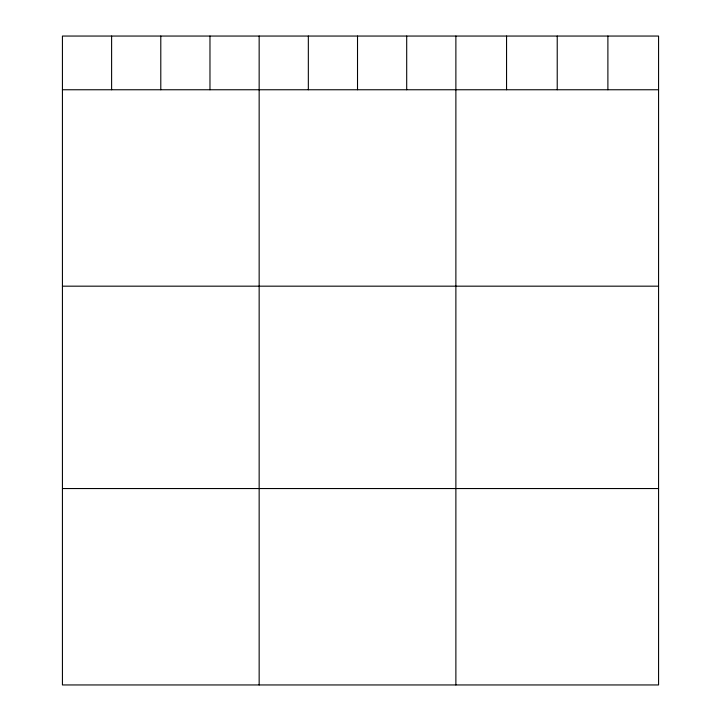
<?xml version="1.0" encoding="UTF-8"?>
<svg xmlns="http://www.w3.org/2000/svg" width="721" height="721" viewBox="0 0 721 721"><rect width="100%" height="100%" fill="white"/><g stroke="black" fill="none" stroke-linecap="round" stroke-linejoin="round"><path stroke-width="1.08" d="M658.57 89.755L658.57 684.95L62.43 684.95L62.43 36.05L658.57 36.05L658.57 89.755L62.43 89.755M62.43 286.174L658.57 286.174M62.43 488.541L658.57 488.541M607.893 36.05L607.893 89.755M557.225 36.05L557.225 89.755M506.557 36.05L506.557 89.755M455.879 36.05L455.879 684.95M406.698 36.05L406.698 89.755M357.517 36.05L357.517 89.755M308.336 36.05L308.336 89.755M259.154 36.05L259.154 684.95M209.973 36.05L209.973 89.755M160.792 36.05L160.792 89.755M111.611 36.05L111.611 89.755"/></g></svg>
